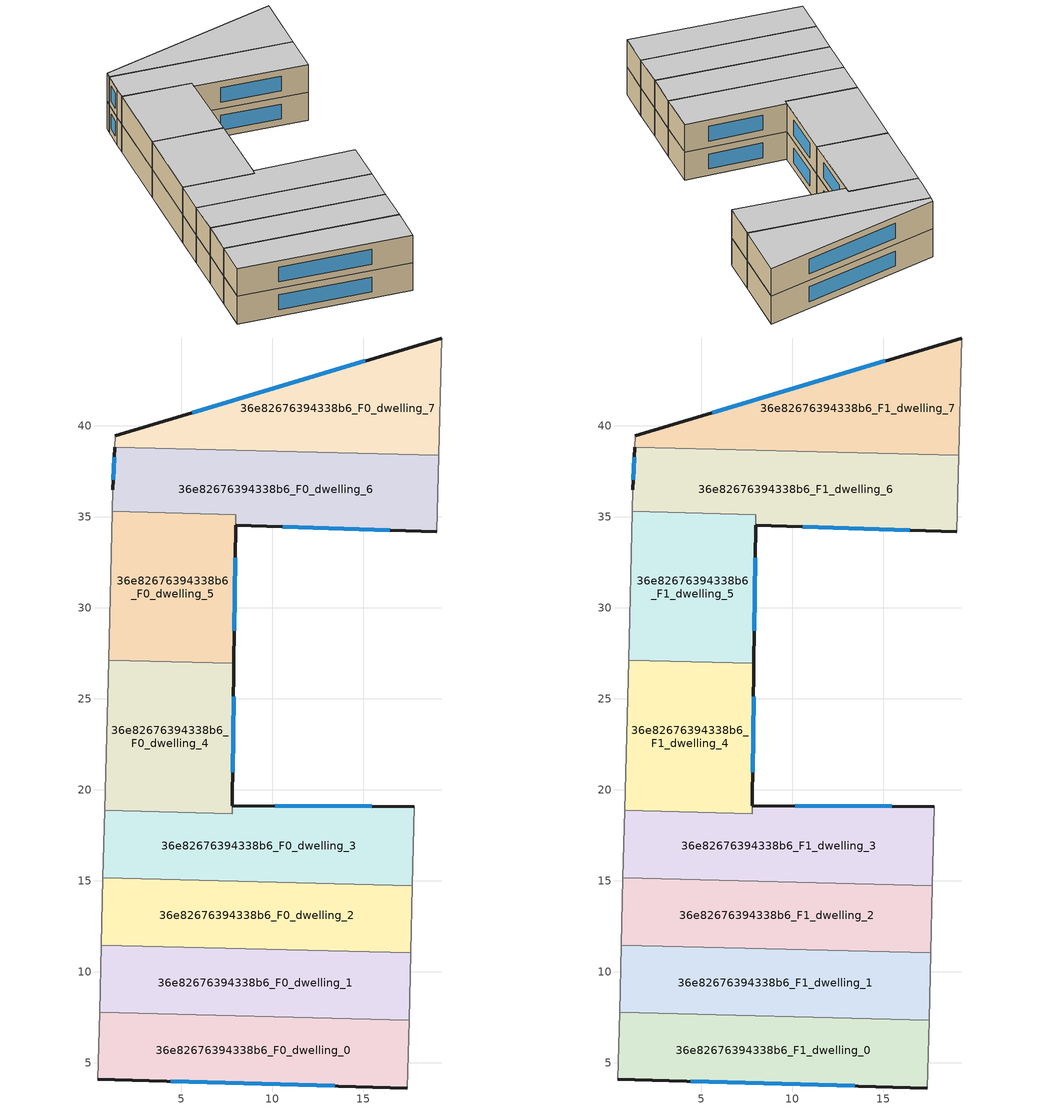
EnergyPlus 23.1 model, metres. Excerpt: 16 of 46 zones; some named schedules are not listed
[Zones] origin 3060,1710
36e82676394338b6_F0_dwelling_0
 floor ground (EU_floor_Construction): 17.51,7.34 17.42,3.62 0.41,4.11 0.51,7.77 z0
 wall outside (EU_wall_Construction): 0.41,4.11 17.42,3.62 z0:3
 wall to 36e82676394338b6_F0_dwelling_1 (EU_wall_Construction): 17.51,7.34 0.51,7.77 z0:3
 wall adiabatic (EU_wall_Construction): 17.42,3.62 17.51,7.34 / 0.51,7.77 0.41,4.11 z0:3
 window (EU_Window_Construction): 4.41,3.99 13.43,3.73 z0.7:2.3
36e82676394338b6_F0_dwelling_1
 floor ground (EU_floor_Construction): 17.6,11.04 17.51,7.34 0.51,7.77 0.6,11.47 z0
 wall to 36e82676394338b6_F0_dwelling_2 (EU_wall_Construction): 17.6,11.04 0.6,11.47 z0:3
 wall adiabatic (EU_wall_Construction): 17.51,7.34 17.6,11.04 / 0.6,11.47 0.51,7.77 z0:3
36e82676394338b6_F0_dwelling_2
 floor ground (EU_floor_Construction): 17.7,14.73 17.6,11.04 0.6,11.47 0.69,15.17 z0
 wall to 36e82676394338b6_F0_dwelling_3 (EU_wall_Construction): 17.7,14.73 0.69,15.17 z0:3
 wall adiabatic (EU_wall_Construction): 17.6,11.04 17.7,14.73 / 0.69,15.17 0.6,11.47 z0:3
36e82676394338b6_F0_dwelling_3
 floor ground (EU_floor_Construction): 17.8,19.08 17.7,14.73 0.69,15.17 0.79,18.86 7.79,18.68 7.8,19.13 z0
 wall outside (EU_wall_Construction): 17.8,19.08 7.8,19.13 z0:3
 wall adiabatic (EU_wall_Construction): 17.7,14.73 17.8,19.08 / 0.79,18.86 0.69,15.17 z0:3
 wall to 36e82676394338b6_F0_dwelling_4 (EU_wall_Construction): 7.8,19.13 7.79,18.68 0.79,18.86 z0:3
 window (EU_Window_Construction): 15.45,19.09 10.15,19.12 z0.7:2.3
36e82676394338b6_F0_dwelling_4
 floor ground (EU_floor_Construction): 7.89,26.94 7.79,18.68 0.79,18.87 1,27.12 z0
 wall outside (EU_wall_Construction): 7.8,19.13 7.89,26.94 z0:3
 wall adiabatic (EU_wall_Construction): 1,27.12 0.79,18.87 z0:3
 wall to 36e82676394338b6_F0_dwelling_5 (EU_wall_Construction): 7.89,26.94 1,27.12 z0:3
 window (EU_Window_Construction): 7.82,20.97 7.87,25.11 z0.7:2.3
36e82676394338b6_F0_dwelling_5
 floor ground (EU_floor_Construction): 7.98,35.12 7.98,34.54 7.89,26.94 1,27.12 1.21,35.29 z0
 wall outside (EU_wall_Construction): 7.89,26.94 7.98,34.54 z0:3
 wall adiabatic (EU_wall_Construction): 1.21,35.29 1,27.12 z0:3
 wall to 36e82676394338b6_F0_dwelling_6 (EU_wall_Construction): 7.98,34.54 7.98,35.12 1.21,35.29 z0:3
 window (EU_Window_Construction): 7.91,28.73 7.96,32.75 z0.7:2.3
36e82676394338b6_F0_dwelling_6
 floor ground (EU_floor_Construction): 19.14,38.37 19.04,34.17 7.98,34.54 7.98,35.12 1.21,35.3 1.24,36.49 1.35,38.82 z0
 wall outside (EU_wall_Construction): 1.35,38.82 1.24,36.49 / 7.98,34.54 19.04,34.17 z0:3
 wall adiabatic (EU_wall_Construction): 1.24,36.49 1.21,35.3 / 19.04,34.17 19.14,38.37 z0:3
 wall to 36e82676394338b6_F0_dwelling_7 (EU_wall_Construction): 19.14,38.37 1.35,38.82 z0:3
 window (EU_Window_Construction): 1.32,38.27 1.27,37.04 / 10.58,34.45 16.44,34.26 z0.7:2.3
36e82676394338b6_F0_dwelling_7
 floor ground (EU_floor_Construction): 19.3,44.82 19.14,38.37 1.35,38.82 1.38,39.44 z0
 wall outside (EU_wall_Construction): 19.3,44.82 1.38,39.44 z0:3
 wall adiabatic (EU_wall_Construction): 1.38,39.44 1.35,38.82 / 19.14,38.37 19.3,44.82 z0:3
 window (EU_Window_Construction): 15.09,43.55 5.59,40.7 z0.7:2.3
36e82676394338b6_F1_dwelling_0
 floor to 36e82676394338b6_F0_dwelling_0 (EU_floor_Construction): 17.51,7.34 17.42,3.62 0.41,4.11 0.51,7.77 z3
 wall outside (EU_wall_Construction): 0.41,4.11 17.42,3.62 z3:6
 wall to 36e82676394338b6_F1_dwelling_1 (EU_wall_Construction): 17.51,7.34 0.51,7.77 z3:6
 wall adiabatic (EU_wall_Construction): 17.42,3.62 17.51,7.34 / 0.51,7.77 0.41,4.11 z3:6
 window (EU_Window_Construction): 4.41,3.99 13.43,3.73 z3.7:5.3
 ceiling to 36e82676394338b6_F2_dwelling_0 (EU_floor_Construction): 17.42,3.62 17.51,7.34 0.51,7.77 0.41,4.11 z6
36e82676394338b6_F1_dwelling_1
 floor to 36e82676394338b6_F0_dwelling_1 (EU_floor_Construction): 17.6,11.04 17.51,7.34 0.51,7.77 0.6,11.47 z3
 wall to 36e82676394338b6_F1_dwelling_2 (EU_wall_Construction): 17.6,11.04 0.6,11.47 z3:6
 wall adiabatic (EU_wall_Construction): 17.51,7.34 17.6,11.04 / 0.6,11.47 0.51,7.77 z3:6
 ceiling to 36e82676394338b6_F2_dwelling_1 (EU_floor_Construction): 17.51,7.34 17.6,11.04 0.6,11.47 0.51,7.77 z6
36e82676394338b6_F1_dwelling_2
 floor to 36e82676394338b6_F0_dwelling_2 (EU_floor_Construction): 17.7,14.73 17.6,11.04 0.6,11.47 0.69,15.17 z3
 wall to 36e82676394338b6_F1_dwelling_3 (EU_wall_Construction): 17.7,14.73 0.69,15.17 z3:6
 wall adiabatic (EU_wall_Construction): 17.6,11.04 17.7,14.73 / 0.69,15.17 0.6,11.47 z3:6
 ceiling to 36e82676394338b6_F2_dwelling_2 (EU_floor_Construction): 17.6,11.04 17.7,14.73 0.69,15.17 0.6,11.47 z6
36e82676394338b6_F1_dwelling_3
 floor to 36e82676394338b6_F0_dwelling_3 (EU_floor_Construction): 17.8,19.08 17.7,14.73 0.69,15.17 0.79,18.86 7.79,18.68 7.8,19.13 z3
 wall outside (EU_wall_Construction): 17.8,19.08 7.8,19.13 z3:6
 wall adiabatic (EU_wall_Construction): 17.7,14.73 17.8,19.08 / 0.79,18.86 0.69,15.17 z3:6
 wall to 36e82676394338b6_F1_dwelling_4 (EU_wall_Construction): 7.8,19.13 7.79,18.68 0.79,18.86 z3:6
 window (EU_Window_Construction): 15.45,19.09 10.15,19.12 z3.7:5.3
 ceiling to 36e82676394338b6_F2_dwelling_3 (EU_floor_Construction): 17.7,14.73 17.8,19.08 7.8,19.13 7.79,18.68 0.79,18.86 0.69,15.17 z6
36e82676394338b6_F1_dwelling_4
 floor to 36e82676394338b6_F0_dwelling_4 (EU_floor_Construction): 7.89,26.94 7.79,18.68 0.79,18.87 1,27.12 z3
 wall outside (EU_wall_Construction): 7.8,19.13 7.89,26.94 z3:6
 wall adiabatic (EU_wall_Construction): 1,27.12 0.79,18.87 z3:6
 wall to 36e82676394338b6_F1_dwelling_5 (EU_wall_Construction): 7.89,26.94 1,27.12 z3:6
 window (EU_Window_Construction): 7.82,20.97 7.87,25.11 z3.7:5.3
 ceiling to 36e82676394338b6_F2_dwelling_4 (EU_floor_Construction): 7.79,18.68 7.89,26.94 1,27.12 0.79,18.87 z6
36e82676394338b6_F1_dwelling_5
 floor to 36e82676394338b6_F0_dwelling_5 (EU_floor_Construction): 7.98,35.12 7.98,34.54 7.89,26.94 1,27.12 1.21,35.29 z3
 wall outside (EU_wall_Construction): 7.89,26.94 7.98,34.54 z3:6
 wall adiabatic (EU_wall_Construction): 1.21,35.29 1,27.12 z3:6
 wall to 36e82676394338b6_F1_dwelling_6 (EU_wall_Construction): 7.98,34.54 7.98,35.12 1.21,35.29 z3:6
 window (EU_Window_Construction): 7.91,28.73 7.96,32.75 z3.7:5.3
 ceiling to 36e82676394338b6_F2_dwelling_5 (EU_floor_Construction): 7.89,26.94 7.98,34.54 7.98,35.12 1.21,35.29 1,27.12 z6
36e82676394338b6_F1_dwelling_6
 floor to 36e82676394338b6_F0_dwelling_6 (EU_floor_Construction): 19.14,38.37 19.04,34.17 7.97,34.54 7.98,35.12 1.21,35.3 1.24,36.49 1.35,38.82 z3
 wall outside (EU_wall_Construction): 1.35,38.82 1.24,36.49 / 7.98,34.54 19.04,34.17 z3:6
 wall adiabatic (EU_wall_Construction): 1.24,36.49 1.21,35.3 / 19.04,34.17 19.14,38.37 z3:6
 wall to 36e82676394338b6_F1_dwelling_7 (EU_wall_Construction): 19.14,38.37 1.35,38.82 z3:6
 window (EU_Window_Construction): 1.32,38.27 1.27,37.04 / 10.58,34.45 16.44,34.26 z3.7:5.3
 ceiling to 36e82676394338b6_F2_dwelling_6 (EU_floor_Construction): 19.04,34.17 19.14,38.37 1.35,38.82 1.24,36.49 1.21,35.3 7.98,35.12 7.98,34.54 z6
36e82676394338b6_F1_dwelling_7
 floor to 36e82676394338b6_F0_dwelling_7 (EU_floor_Construction): 19.3,44.82 19.14,38.37 1.35,38.82 1.38,39.44 z3
 wall outside (EU_wall_Construction): 19.3,44.82 1.38,39.44 z3:6
 wall adiabatic (EU_wall_Construction): 1.38,39.44 1.35,38.82 / 19.14,38.37 19.3,44.82 z3:6
 window (EU_Window_Construction): 15.09,43.55 5.59,40.7 z3.7:5.3
 ceiling to 36e82676394338b6_F2_dwelling_7 (EU_floor_Construction): 19.14,38.37 19.3,44.82 1.38,39.44 1.35,38.82 z6
[Building]
EU S2 Campaign: North Axis=0; Terrain=City; Solar Distribution=FullExterior
[Site:Location]
Budapest.Ferenc.Liszt.Intl.AP: Latitude=47.437; Longitude=19.256; Time Zone=1; Elevation=185
[SizingPeriod:WeatherFileDays]
AnnualSizingPeriod: Begin Month=1; Begin Day of Month=1; End Month=12; End Day of Month=31; Day of Week for Start Day=Monday; Use Weather File Daylight Saving Period=No; Use Weather File Rain and Snow Indicators=No
[MATERIAL]
EU_InternalMass_Material: Roughness=MediumRough; Thickness=0.1; Conductivity=1; Density=1800; Specific Heat=900; Thermal Absorptance=0.9; Solar Absorptance=0.7; Visible Absorptance=0.7
[MATERIAL:NOMASS] Roughness=MediumRough; Thermal Absorptance=0.9; Solar Absorptance=0.7; Visible Absorptance=0.7
Name | Thermal Resistance
EU_wall_NoMass | 0.832559
EU_floor_NoMass | 0.872794
[WINDOWMATERIAL:SIMPLEGLAZINGSYSTEM]
EU_Window_SimpleGlazing: UFactor=2.79869; Solar Heat Gain Coefficient=0.75; Visible Transmittance=0.75
[CONSTRUCTION]
EU_wall_Construction: EU_wall_NoMass
EU_floor_Construction: EU_floor_NoMass
EU_Window_Construction: EU_Window_SimpleGlazing
EU_InternalMass_Construction: EU_InternalMass_Material
[ZONE] Type=1; Multiplier=1; Ceiling Height=autocalculate; Floor Area=autocalculate; Part of Total Floor Area=Yes
Name | Volume
36e82676394338b6_F0_dwelling_0; 36e82676394338b6_F1_dwelling_0 | 188.641
36e82676394338b6_F0_dwelling_1; 36e82676394338b6_F1_dwelling_1 | 188.678
36e82676394338b6_F0_dwelling_2; 36e82676394338b6_F1_dwelling_2 | 188.644
36e82676394338b6_F0_dwelling_3; 36e82676394338b6_F1_dwelling_3 | 205.167
36e82676394338b6_F0_dwelling_4; 36e82676394338b6_F1_dwelling_4 | 172.103
36e82676394338b6_F0_dwelling_5; 36e82676394338b6_F1_dwelling_5 | 167.698
36e82676394338b6_F0_dwelling_6 | 209.63
36e82676394338b6_F1_dwelling_6 | 209.634
36e82676394338b6_F0_dwelling_7; 36e82676394338b6_F1_dwelling_7 | 188.664
[INTERNALMASS] Construction=EU_InternalMass_Construction
Name | Zone or ZoneList | Surface Area
36e82676394338b6_F0_dwelling_0_EU_InternalMass | 36e82676394338b6_F0_dwelling_0 | 62.8804
36e82676394338b6_F0_dwelling_1_EU_InternalMass | 36e82676394338b6_F0_dwelling_1 | 62.8925
36e82676394338b6_F0_dwelling_2_EU_InternalMass | 36e82676394338b6_F0_dwelling_2 | 62.8814
36e82676394338b6_F0_dwelling_3_EU_InternalMass | 36e82676394338b6_F0_dwelling_3 | 68.389
36e82676394338b6_F0_dwelling_4_EU_InternalMass | 36e82676394338b6_F0_dwelling_4 | 57.3835
36e82676394338b6_F0_dwelling_5_EU_InternalMass | 36e82676394338b6_F0_dwelling_5 | 55.8978
36e82676394338b6_F0_dwelling_6_EU_InternalMass | 36e82676394338b6_F0_dwelling_6 | 69.8683
36e82676394338b6_F0_dwelling_7_EU_InternalMass | 36e82676394338b6_F0_dwelling_7 | 62.8878
36e82676394338b6_F1_dwelling_0_EU_InternalMass | 36e82676394338b6_F1_dwelling_0 | 62.8804
36e82676394338b6_F1_dwelling_1_EU_InternalMass | 36e82676394338b6_F1_dwelling_1 | 62.8925
36e82676394338b6_F1_dwelling_2_EU_InternalMass | 36e82676394338b6_F1_dwelling_2 | 62.8814
36e82676394338b6_F1_dwelling_3_EU_InternalMass | 36e82676394338b6_F1_dwelling_3 | 68.389
36e82676394338b6_F1_dwelling_4_EU_InternalMass | 36e82676394338b6_F1_dwelling_4 | 57.3835
36e82676394338b6_F1_dwelling_5_EU_InternalMass | 36e82676394338b6_F1_dwelling_5 | 55.8978
36e82676394338b6_F1_dwelling_6_EU_InternalMass | 36e82676394338b6_F1_dwelling_6 | 69.8683
36e82676394338b6_F1_dwelling_7_EU_InternalMass | 36e82676394338b6_F1_dwelling_7 | 62.8878
[OTHEREQUIPMENT] Fuel Type=Electricity; Design Level Calculation Method=Watts/Area; Power per Zone Floor Area=1; Fraction Latent=0; Fraction Radiant=0; Fraction Lost=0; Carbon Dioxide Generation Rate=0; EndUse Subcategory=EU_Step8_InternalGains
Name | Zone or ZoneList or Space or SpaceList | Schedule
EU_Step8_InternalGain_36e82676394338b6_F0_dwelling_0_f000 | 36e82676394338b6_F0_dwelling_0 | EU_Step8_GainSchedule_36e82676394338b6_F0_dwelling_0_f000
EU_Step8_InternalGain_36e82676394338b6_F0_dwelling_1_f000 | 36e82676394338b6_F0_dwelling_1 | EU_Step8_GainSchedule_36e82676394338b6_F0_dwelling_1_f000
EU_Step8_InternalGain_36e82676394338b6_F0_dwelling_2_f000 | 36e82676394338b6_F0_dwelling_2 | EU_Step8_GainSchedule_36e82676394338b6_F0_dwelling_2_f000
EU_Step8_InternalGain_36e82676394338b6_F0_dwelling_3_f000 | 36e82676394338b6_F0_dwelling_3 | EU_Step8_GainSchedule_36e82676394338b6_F0_dwelling_3_f000
EU_Step8_InternalGain_36e82676394338b6_F0_dwelling_4_f000 | 36e82676394338b6_F0_dwelling_4 | EU_Step8_GainSchedule_36e82676394338b6_F0_dwelling_4_f000
EU_Step8_InternalGain_36e82676394338b6_F0_dwelling_5_f000 | 36e82676394338b6_F0_dwelling_5 | EU_Step8_GainSchedule_36e82676394338b6_F0_dwelling_5_f000
EU_Step8_InternalGain_36e82676394338b6_F0_dwelling_6_f000 | 36e82676394338b6_F0_dwelling_6 | EU_Step8_GainSchedule_36e82676394338b6_F0_dwelling_6_f000
EU_Step8_InternalGain_36e82676394338b6_F0_dwelling_7_f000 | 36e82676394338b6_F0_dwelling_7 | EU_Step8_GainSchedule_36e82676394338b6_F0_dwelling_7_f000
EU_Step8_InternalGain_36e82676394338b6_F1_dwelling_0_f000 | 36e82676394338b6_F1_dwelling_0 | EU_Step8_GainSchedule_36e82676394338b6_F1_dwelling_0_f000
EU_Step8_InternalGain_36e82676394338b6_F1_dwelling_1_f000 | 36e82676394338b6_F1_dwelling_1 | EU_Step8_GainSchedule_36e82676394338b6_F1_dwelling_1_f000
EU_Step8_InternalGain_36e82676394338b6_F1_dwelling_2_f000 | 36e82676394338b6_F1_dwelling_2 | EU_Step8_GainSchedule_36e82676394338b6_F1_dwelling_2_f000
EU_Step8_InternalGain_36e82676394338b6_F1_dwelling_3_f000 | 36e82676394338b6_F1_dwelling_3 | EU_Step8_GainSchedule_36e82676394338b6_F1_dwelling_3_f000
EU_Step8_InternalGain_36e82676394338b6_F1_dwelling_4_f000 | 36e82676394338b6_F1_dwelling_4 | EU_Step8_GainSchedule_36e82676394338b6_F1_dwelling_4_f000
EU_Step8_InternalGain_36e82676394338b6_F1_dwelling_5_f000 | 36e82676394338b6_F1_dwelling_5 | EU_Step8_GainSchedule_36e82676394338b6_F1_dwelling_5_f000
EU_Step8_InternalGain_36e82676394338b6_F1_dwelling_6_f000 | 36e82676394338b6_F1_dwelling_6 | EU_Step8_GainSchedule_36e82676394338b6_F1_dwelling_6_f000
EU_Step8_InternalGain_36e82676394338b6_F1_dwelling_7_f000 | 36e82676394338b6_F1_dwelling_7 | EU_Step8_GainSchedule_36e82676394338b6_F1_dwelling_7_f000
[ZONEVENTILATION:DESIGNFLOWRATE] Schedule=EU_AlwaysOn; Design Flow Rate Calculation Method=AirChanges/Hour; Air Changes per Hour=0.475469; Ventilation Type=Natural; Fan Pressure Rise=0; Fan Total Efficiency=1; Constant Term Coefficient=1; Temperature Term Coefficient=0; Velocity Term Coefficient=0; Velocity Squared Term Coefficient=0; Minimum Indoor Temperature=-100; Maximum Indoor Temperature=100; Delta Temperature=-100; Minimum Outdoor Temperature=-100; Maximum Outdoor Temperature=100; Maximum Wind Speed=40
Name | Zone or ZoneList or Space or SpaceList
EU_ConstantAir_36e82676394338b6_F0_dwelling_0 | 36e82676394338b6_F0_dwelling_0
EU_ConstantAir_36e82676394338b6_F0_dwelling_1 | 36e82676394338b6_F0_dwelling_1
EU_ConstantAir_36e82676394338b6_F0_dwelling_2 | 36e82676394338b6_F0_dwelling_2
EU_ConstantAir_36e82676394338b6_F0_dwelling_3 | 36e82676394338b6_F0_dwelling_3
EU_ConstantAir_36e82676394338b6_F0_dwelling_4 | 36e82676394338b6_F0_dwelling_4
EU_ConstantAir_36e82676394338b6_F0_dwelling_5 | 36e82676394338b6_F0_dwelling_5
EU_ConstantAir_36e82676394338b6_F0_dwelling_6 | 36e82676394338b6_F0_dwelling_6
EU_ConstantAir_36e82676394338b6_F0_dwelling_7 | 36e82676394338b6_F0_dwelling_7
EU_ConstantAir_36e82676394338b6_F1_dwelling_0 | 36e82676394338b6_F1_dwelling_0
EU_ConstantAir_36e82676394338b6_F1_dwelling_1 | 36e82676394338b6_F1_dwelling_1
EU_ConstantAir_36e82676394338b6_F1_dwelling_2 | 36e82676394338b6_F1_dwelling_2
EU_ConstantAir_36e82676394338b6_F1_dwelling_3 | 36e82676394338b6_F1_dwelling_3
EU_ConstantAir_36e82676394338b6_F1_dwelling_4 | 36e82676394338b6_F1_dwelling_4
EU_ConstantAir_36e82676394338b6_F1_dwelling_5 | 36e82676394338b6_F1_dwelling_5
EU_ConstantAir_36e82676394338b6_F1_dwelling_6 | 36e82676394338b6_F1_dwelling_6
EU_ConstantAir_36e82676394338b6_F1_dwelling_7 | 36e82676394338b6_F1_dwelling_7
[HVACTEMPLATE:THERMOSTAT] Constant Heating Setpoint=20; Constant Cooling Setpoint=50
EU_HeatOnly_36e82676394338b6_F0_dwelling_0; EU_HeatOnly_36e82676394338b6_F0_dwelling_1; EU_HeatOnly_36e82676394338b6_F0_dwelling_2; EU_HeatOnly_36e82676394338b6_F0_dwelling_3; EU_HeatOnly_36e82676394338b6_F0_dwelling_4; EU_HeatOnly_36e82676394338b6_F0_dwelling_5; EU_HeatOnly_36e82676394338b6_F0_dwelling_6; EU_HeatOnly_36e82676394338b6_F0_dwelling_7; EU_HeatOnly_36e82676394338b6_F1_dwelling_0; EU_HeatOnly_36e82676394338b6_F1_dwelling_1; EU_HeatOnly_36e82676394338b6_F1_dwelling_2; EU_HeatOnly_36e82676394338b6_F1_dwelling_3; EU_HeatOnly_36e82676394338b6_F1_dwelling_4; EU_HeatOnly_36e82676394338b6_F1_dwelling_5; EU_HeatOnly_36e82676394338b6_F1_dwelling_6; EU_HeatOnly_36e82676394338b6_F1_dwelling_7; EU_HeatOnly_36e82676394338b6_F2_dwelling_0; EU_HeatOnly_36e82676394338b6_F2_dwelling_1; EU_HeatOnly_36e82676394338b6_F2_dwelling_2; EU_HeatOnly_36e82676394338b6_F2_dwelling_3; EU_HeatOnly_36e82676394338b6_F2_dwelling_4; EU_HeatOnly_36e82676394338b6_F2_dwelling_5; EU_HeatOnly_36e82676394338b6_F2_dwelling_6; EU_HeatOnly_36e82676394338b6_F2_dwelling_7; EU_HeatOnly_36e82676394338b6_F3_dwelling_0; EU_HeatOnly_36e82676394338b6_F3_dwelling_1; EU_HeatOnly_36e82676394338b6_F3_dwelling_2; EU_HeatOnly_36e82676394338b6_F3_dwelling_3; EU_HeatOnly_36e82676394338b6_F3_dwelling_4; EU_HeatOnly_36e82676394338b6_F3_dwelling_5; EU_HeatOnly_36e82676394338b6_F3_dwelling_6; EU_HeatOnly_36e82676394338b6_F3_dwelling_7; EU_HeatOnly_36e82676394338b6_F4_dwelling_0; EU_HeatOnly_36e82676394338b6_F4_dwelling_1; EU_HeatOnly_36e82676394338b6_F4_dwelling_2; EU_HeatOnly_36e82676394338b6_F4_dwelling_3; EU_HeatOnly_36e82676394338b6_F4_dwelling_4; EU_HeatOnly_36e82676394338b6_F4_dwelling_5; EU_HeatOnly_36e82676394338b6_F4_dwelling_6; EU_HeatOnly_36e82676394338b6_F5_dwelling_0; EU_HeatOnly_36e82676394338b6_F5_dwelling_1; EU_HeatOnly_36e82676394338b6_F5_dwelling_2; EU_HeatOnly_36e82676394338b6_F5_dwelling_3; EU_HeatOnly_36e82676394338b6_F5_dwelling_4; EU_HeatOnly_36e82676394338b6_F5_dwelling_5; EU_HeatOnly_36e82676394338b6_F5_dwelling_6
[HVACTEMPLATE:ZONE:IDEALLOADSAIRSYSTEM] System Availability Schedule=EU_AlwaysOn; Maximum Heating Supply Air Temperature=50; Minimum Cooling Supply Air Temperature=13; Maximum Heating Supply Air Humidity Ratio=0.0156; Minimum Cooling Supply Air Humidity Ratio=0.0077; Heating Limit=NoLimit; Cooling Limit=NoLimit; Heating Availability Schedule=EU_AlwaysOn; Cooling Availability Schedule=EU_CoolingOff; Dehumidification Control Type=ConstantSensibleHeatRatio; Cooling Sensible Heat Ratio=0.7; Dehumidification Setpoint=60; Humidification Control Type=None; Humidification Setpoint=30; Outdoor Air Method=None; Outdoor Air Flow Rate per Person=0.00944; Outdoor Air Flow Rate per Zone Floor Area=0; Outdoor Air Flow Rate per Zone=0; Demand Controlled Ventilation Type=None; Outdoor Air Economizer Type=NoEconomizer; Heat Recovery Type=None; Sensible Heat Recovery Effectiveness=0.7; Latent Heat Recovery Effectiveness=0.65
Name | Template Thermostat
36e82676394338b6_F0_dwelling_0 | EU_HeatOnly_36e82676394338b6_F0_dwelling_0
36e82676394338b6_F0_dwelling_1 | EU_HeatOnly_36e82676394338b6_F0_dwelling_1
36e82676394338b6_F0_dwelling_2 | EU_HeatOnly_36e82676394338b6_F0_dwelling_2
36e82676394338b6_F0_dwelling_3 | EU_HeatOnly_36e82676394338b6_F0_dwelling_3
36e82676394338b6_F0_dwelling_4 | EU_HeatOnly_36e82676394338b6_F0_dwelling_4
